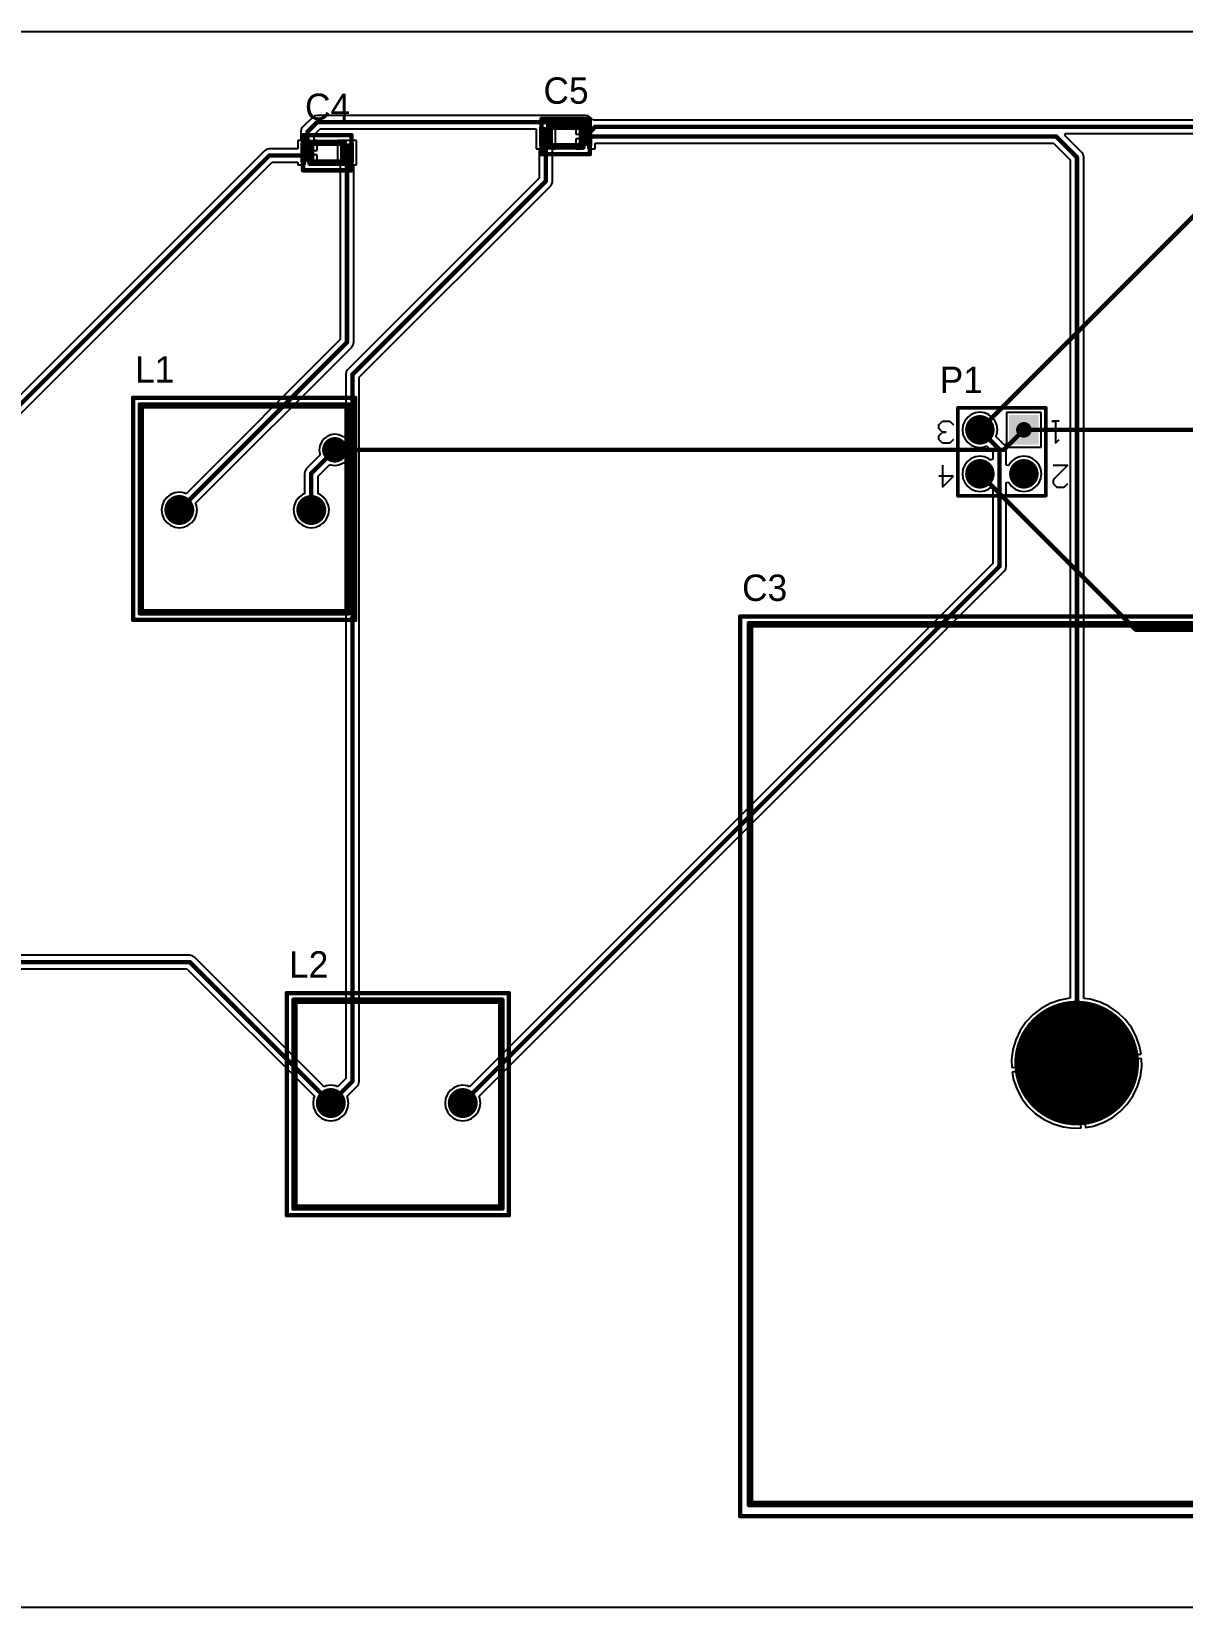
# Model space of a CAD drawing. Header units: millimetres. Extents: x 125 to 360, y 124 to 216.
# Drawn here: x 191.8 to 258.2, y 125 to 216 of the extents above; entities that cross this region are included whole.
import ezdxf

# ---------------------------------------------------------------- set-up
doc = ezdxf.new("R2010")
doc.units = ezdxf.units.MM
for name, color, linetype in [('BottomLayer', 5, 'Continuous'), ('BottomSolder', 6, 'Continuous'), ('Mechanical3', 76, 'Continuous'), ('Mechanical4', 56, 'Continuous'), ('MultiLayer', 9, 'Continuous'), ('PadHoleLayer', 156, 'Continuous'), ('TopLayer', 1, 'Continuous'), ('TopOverlay', 2, 'Continuous'), ('TopPaste', 8, 'Continuous'), ('TopSolder', 216, 'Continuous'), ('ViaHoleLayer', 16, 'Continuous')]:
    doc.layers.add(name, color=color, linetype=linetype)

# ---------------------------------------------------------------- blocks, each defined once
blk = doc.blocks.new('HDR2X2_7')
at = {"layer": 'BottomLayer', "const_width": 0.75}
for points in [[(-0.375, 2.54, 1), (0.375, 2.54, 1)], [(2.165, 2.54, 1), (2.915, 2.54, 1)], [(2.165, 0, 1), (2.915, 0, 1)]]:
    blk.add_lwpolyline(points, format="xyb", close=True, dxfattribs=at)
at = {"layer": 'BottomLayer'}
blk.add_solid([(-0.75, -0.75), (0.75, -0.75), (-0.75, 0.75), (0.75, 0.75)], dxfattribs=at)
at = {"layer": 'BottomSolder', "const_width": 0.852}
for points in [[(-0.426, 2.54, 1), (0.426, 2.54, 1)], [(2.114, 2.54, 1), (2.966, 2.54, 1)], [(2.114, 0, 1), (2.966, 0, 1)]]:
    blk.add_lwpolyline(points, format="xyb", close=True, dxfattribs=at)
at = {"layer": 'BottomSolder'}
blk.add_solid([(-0.852, -0.852), (0.852, -0.852), (-0.852, 0.852), (0.852, 0.852)], dxfattribs=at)
at = {"layer": 'MultiLayer', "const_width": 0.75}
for points in [[(-0.375, 2.54, 1), (0.375, 2.54, 1)], [(2.165, 2.54, 1), (2.915, 2.54, 1)], [(2.165, 0, 1), (2.915, 0, 1)]]:
    blk.add_lwpolyline(points, format="xyb", close=True, dxfattribs=at)
at = {"layer": 'MultiLayer'}
blk.add_solid([(-0.75, -0.75), (0.75, -0.75), (-0.75, 0.75), (0.75, 0.75)], dxfattribs=at)
at = {"layer": 'PadHoleLayer', "const_width": 0.45}
for points in [[(-0.225, 2.54, 1), (0.225, 2.54, 1)], [(2.315, 2.54, 1), (2.765, 2.54, 1)], [(-0.225, 0, 1), (0.225, 0, 1)], [(2.315, 0, 1), (2.765, 0, 1)]]:
    blk.add_lwpolyline(points, format="xyb", close=True, dxfattribs=at)
at = {"layer": 'TopLayer', "const_width": 0.75}
for points in [[(-0.375, 2.54, 1), (0.375, 2.54, 1)], [(2.165, 2.54, 1), (2.915, 2.54, 1)], [(2.165, 0, 1), (2.915, 0, 1)]]:
    blk.add_lwpolyline(points, format="xyb", close=True, dxfattribs=at)
at = {"layer": 'TopLayer'}
blk.add_solid([(-0.75, -0.75), (0.75, -0.75), (-0.75, 0.75), (0.75, 0.75)], dxfattribs=at)
at = {"layer": 'TopOverlay'}
for p, q in [((-2.328, 3.302), (-2.54, 3.09)), ((-2.54, 2.032), (-1.694, 2.878)), ((-1.905, 3.302), (-2.328, 3.302)), ((-1.694, 3.09), (-1.905, 3.302)), ((-1.694, 2.878), (-1.694, 3.09)), ((4.699, 3.302), (4.064, 2.667)), ((4.699, 2.032), (4.699, 3.302)), ((-1.694, 2.032), (-2.54, 2.032)), ((4.064, 2.667), (4.91, 2.667)), ((-1.82, 0.762), (-2.032, 0.55)), ((-1.82, -0.508), (-1.82, 0.762)), ((4.064, 0.55), (4.276, 0.762)), ((4.276, 0.762), (4.699, 0.762)), ((4.699, 0.127), (4.487, 0.127)), ((4.487, 0.127), (4.699, 0.127)), ((4.699, 0.762), (4.91, 0.55)), ((4.91, 0.338), (4.699, 0.127)), ((4.699, 0.127), (4.91, -0.085)), ((4.91, 0.55), (4.91, 0.338)), ((-2.032, -0.508), (-1.609, -0.508)), ((-1.609, -0.508), (-1.82, -0.508)), ((4.276, -0.508), (4.064, -0.296)), ((4.699, -0.508), (4.276, -0.508)), ((4.91, -0.296), (4.699, -0.508)), ((4.91, -0.085), (4.91, -0.296))]:
    blk.add_line(p, q, dxfattribs=at)
at = {"layer": 'TopOverlay', "const_width": 0.2}
for points in [[(-1.27, 3.81), (-1.27, -1.27)], [(3.81, 3.81), (-1.27, 3.81)], [(3.81, 3.81), (3.81, -1.27)], [(3.81, -1.27), (-1.27, -1.27)]]:
    blk.add_lwpolyline(points, dxfattribs=at)
at = {"layer": 'TopOverlay', "const_width": 0.1}
for points in [[(-1.32, 3.81, 1), (-1.22, 3.81, 1)], [(-1.32, 3.81, 1), (-1.22, 3.81, 1)], [(3.76, 3.81, 1), (3.86, 3.81, 1)], [(3.76, 3.81, 1), (3.86, 3.81, 1)], [(-1.32, -1.27, 1), (-1.22, -1.27, 1)], [(-1.32, -1.27, 1), (-1.22, -1.27, 1)], [(3.76, -1.27, 1), (3.86, -1.27, 1)], [(3.76, -1.27, 1), (3.86, -1.27, 1)]]:
    blk.add_lwpolyline(points, format="xyb", close=True, dxfattribs=at)
at = {"layer": 'TopSolder', "const_width": 0.852}
for points in [[(-0.426, 2.54, 1), (0.426, 2.54, 1)], [(2.114, 2.54, 1), (2.966, 2.54, 1)], [(2.114, 0, 1), (2.966, 0, 1)]]:
    blk.add_lwpolyline(points, format="xyb", close=True, dxfattribs=at)
at = {"layer": 'TopSolder'}
blk.add_solid([(-0.852, -0.852), (0.852, -0.852), (-0.852, 0.852), (0.852, 0.852)], dxfattribs=at)
blk = doc.blocks.new('_________8')
at = {"layer": 'Mechanical3', "const_width": 0.254}
for points in [[(5.969, 5.842), (-5.842, 5.842)], [(-5.842, 5.842), (-5.842, -5.969)], [(5.969, 5.842), (5.969, -5.969)], [(5.969, -5.969), (-5.842, -5.969)]]:
    blk.add_lwpolyline(points, dxfattribs=at)
at = {"layer": 'Mechanical3', "const_width": 0.127}
for points in [[(-5.905, 5.842, 1), (-5.778, 5.842, 1)], [(-5.905, 5.842, 1), (-5.778, 5.842, 1)], [(5.906, 5.842, 1), (6.033, 5.842, 1)], [(5.906, 5.842, 1), (6.033, 5.842, 1)], [(-5.905, -5.969, 1), (-5.778, -5.969, 1)], [(-5.905, -5.969, 1), (-5.778, -5.969, 1)], [(5.906, -5.969, 1), (6.033, -5.969, 1)], [(5.906, -5.969, 1), (6.033, -5.969, 1)]]:
    blk.add_lwpolyline(points, format="xyb", close=True, dxfattribs=at)
at = {"layer": 'Mechanical4', "const_width": 0.254}
for points in [[(6.477, 6.35), (-6.35, 6.35)], [(-6.35, 6.35), (-6.35, -6.477)], [(6.477, 6.35), (6.477, -6.477)], [(6.477, -6.477), (-6.35, -6.477)]]:
    blk.add_lwpolyline(points, dxfattribs=at)
at = {"layer": 'Mechanical4', "const_width": 0.127}
for points in [[(-6.413, 6.35, 1), (-6.286, 6.35, 1)], [(-6.413, 6.35, 1), (-6.286, 6.35, 1)], [(6.414, 6.35, 1), (6.541, 6.35, 1)], [(6.414, 6.35, 1), (6.541, 6.35, 1)], [(-6.413, -6.477, 1), (-6.286, -6.477, 1)], [(-6.413, -6.477, 1), (-6.286, -6.477, 1)], [(6.414, -6.477, 1), (6.541, -6.477, 1)], [(6.414, -6.477, 1), (6.541, -6.477, 1)]]:
    blk.add_lwpolyline(points, format="xyb", close=True, dxfattribs=at)
at = {"layer": 'TopLayer', "const_width": 0.762}
for points in [[(-4.064, -0.127, 1), (-3.302, -0.127, 1)], [(3.556, -0.127, 1), (4.318, -0.127, 1)]]:
    blk.add_lwpolyline(points, format="xyb", close=True, dxfattribs=at)
at = {"layer": 'TopOverlay', "const_width": 0.254}
for points in [[(6.096, 5.969), (-5.969, 5.969)], [(-5.969, 5.969), (-5.969, -6.096)], [(6.096, 5.969), (6.096, -6.096)], [(6.096, -6.096), (-5.969, -6.096)]]:
    blk.add_lwpolyline(points, dxfattribs=at)
at = {"layer": 'TopOverlay', "const_width": 0.127}
for points in [[(-6.032, 5.969, 1), (-5.905, 5.969, 1)], [(-6.032, 5.969, 1), (-5.905, 5.969, 1)], [(6.033, 5.969, 1), (6.16, 5.969, 1)], [(6.033, 5.969, 1), (6.16, 5.969, 1)], [(-6.032, -6.096, 1), (-5.905, -6.096, 1)], [(-6.032, -6.096, 1), (-5.905, -6.096, 1)], [(6.033, -6.096, 1), (6.16, -6.096, 1)], [(6.033, -6.096, 1), (6.16, -6.096, 1)]]:
    blk.add_lwpolyline(points, format="xyb", close=True, dxfattribs=at)
at = {"layer": 'TopPaste', "const_width": 0.762}
for points in [[(-4.064, -0.127, 1), (-3.302, -0.127, 1)], [(3.556, -0.127, 1), (4.318, -0.127, 1)]]:
    blk.add_lwpolyline(points, format="xyb", close=True, dxfattribs=at)
at = {"layer": 'TopSolder', "const_width": 0.864}
for points in [[(-4.115, -0.127, 1), (-3.251, -0.127, 1)], [(3.505, -0.127, 1), (4.369, -0.127, 1)]]:
    blk.add_lwpolyline(points, format="xyb", close=True, dxfattribs=at)
blk = doc.blocks.new('_________9')
at = {"layer": 'Mechanical3', "const_width": 0.254}
for points in [[(-5.842, 5.842), (5.969, 5.842)], [(-5.842, -5.969), (-5.842, 5.842)], [(5.969, -5.969), (5.969, 5.842)], [(-5.842, -5.969), (5.969, -5.969)]]:
    blk.add_lwpolyline(points, dxfattribs=at)
at = {"layer": 'Mechanical3', "const_width": 0.127}
for points in [[(-5.905, 5.842, 1), (-5.778, 5.842, 1)], [(-5.905, 5.842, 1), (-5.778, 5.842, 1)], [(5.905, 5.842, 1), (6.032, 5.842, 1)], [(5.905, 5.842, 1), (6.032, 5.842, 1)], [(-5.905, -5.969, 1), (-5.778, -5.969, 1)], [(-5.905, -5.969, 1), (-5.778, -5.969, 1)], [(5.905, -5.969, 1), (6.032, -5.969, 1)], [(5.905, -5.969, 1), (6.032, -5.969, 1)]]:
    blk.add_lwpolyline(points, format="xyb", close=True, dxfattribs=at)
at = {"layer": 'Mechanical4', "const_width": 0.254}
for points in [[(-6.35, 6.35), (6.477, 6.35)], [(-6.35, -6.477), (-6.35, 6.35)], [(6.477, -6.477), (6.477, 6.35)], [(-6.35, -6.477), (6.477, -6.477)]]:
    blk.add_lwpolyline(points, dxfattribs=at)
at = {"layer": 'Mechanical4', "const_width": 0.127}
for points in [[(-6.413, 6.35, 1), (-6.286, 6.35, 1)], [(-6.413, 6.35, 1), (-6.286, 6.35, 1)], [(6.413, 6.35, 1), (6.54, 6.35, 1)], [(6.413, 6.35, 1), (6.54, 6.35, 1)], [(-6.413, -6.477, 1), (-6.286, -6.477, 1)], [(-6.413, -6.477, 1), (-6.286, -6.477, 1)], [(6.413, -6.477, 1), (6.54, -6.477, 1)], [(6.413, -6.477, 1), (6.54, -6.477, 1)]]:
    blk.add_lwpolyline(points, format="xyb", close=True, dxfattribs=at)
at = {"layer": 'TopLayer', "const_width": 0.762}
for points in [[(-4.064, -0.127, 1), (-3.302, -0.127, 1)], [(3.556, -0.127, 1), (4.318, -0.127, 1)]]:
    blk.add_lwpolyline(points, format="xyb", close=True, dxfattribs=at)
at = {"layer": 'TopOverlay', "const_width": 0.254}
for points in [[(-5.969, 5.969), (6.096, 5.969)], [(-5.969, -6.096), (-5.969, 5.969)], [(6.096, -6.096), (6.096, 5.969)], [(-5.969, -6.096), (6.096, -6.096)]]:
    blk.add_lwpolyline(points, dxfattribs=at)
at = {"layer": 'TopOverlay', "const_width": 0.127}
for points in [[(-6.032, 5.969, 1), (-5.905, 5.969, 1)], [(-6.032, 5.969, 1), (-5.905, 5.969, 1)], [(6.032, 5.969, 1), (6.16, 5.969, 1)], [(6.032, 5.969, 1), (6.16, 5.969, 1)], [(-6.032, -6.096, 1), (-5.905, -6.096, 1)], [(-6.032, -6.096, 1), (-5.905, -6.096, 1)], [(6.032, -6.096, 1), (6.16, -6.096, 1)], [(6.032, -6.096, 1), (6.16, -6.096, 1)]]:
    blk.add_lwpolyline(points, format="xyb", close=True, dxfattribs=at)
at = {"layer": 'TopPaste', "const_width": 0.762}
for points in [[(-4.064, -0.127, 1), (-3.302, -0.127, 1)], [(3.556, -0.127, 1), (4.318, -0.127, 1)]]:
    blk.add_lwpolyline(points, format="xyb", close=True, dxfattribs=at)
at = {"layer": 'TopSolder', "const_width": 0.864}
for points in [[(-4.115, -0.127, 1), (-3.251, -0.127, 1)], [(3.505, -0.127, 1), (4.369, -0.127, 1)]]:
    blk.add_lwpolyline(points, format="xyb", close=True, dxfattribs=at)
blk = doc.blocks.new('C___________13')
at = {"layer": 'Mechanical3', "const_width": 0.254}
for points in [[(-0.889, 0.508), (0.889, 0.508)], [(-0.889, -0.508), (-0.889, 0.508)], [(0.889, -0.508), (0.889, 0.508)], [(-0.889, -0.508), (0.889, -0.508)]]:
    blk.add_lwpolyline(points, dxfattribs=at)
at = {"layer": 'Mechanical3', "const_width": 0.127}
for points in [[(-0.953, 0.508, 1), (-0.826, 0.508, 1)], [(-0.953, 0.508, 1), (-0.826, 0.508, 1)], [(0.825, 0.508, 1), (0.952, 0.508, 1)], [(0.825, 0.508, 1), (0.952, 0.508, 1)], [(-0.953, -0.508, 1), (-0.826, -0.508, 1)], [(-0.953, -0.508, 1), (-0.826, -0.508, 1)], [(0.825, -0.508, 1), (0.952, -0.508, 1)], [(0.825, -0.508, 1), (0.952, -0.508, 1)]]:
    blk.add_lwpolyline(points, format="xyb", close=True, dxfattribs=at)
at = {"layer": 'Mechanical4', "const_width": 0.254}
for points in [[(-1.397, -1.016), (-1.397, 1.016)], [(-1.397, 1.016), (1.397, 1.016)], [(1.397, -1.016), (1.397, 1.016)], [(-1.397, -1.016), (1.397, -1.016)]]:
    blk.add_lwpolyline(points, dxfattribs=at)
at = {"layer": 'Mechanical4', "const_width": 0.127}
for points in [[(-1.461, 1.016, 1), (-1.334, 1.016, 1)], [(-1.461, 1.016, 1), (-1.334, 1.016, 1)], [(1.333, 1.016, 1), (1.46, 1.016, 1)], [(1.333, 1.016, 1), (1.46, 1.016, 1)], [(-1.461, -1.016, 1), (-1.334, -1.016, 1)], [(-1.461, -1.016, 1), (-1.334, -1.016, 1)], [(1.333, -1.016, 1), (1.46, -1.016, 1)], [(1.333, -1.016, 1), (1.46, -1.016, 1)]]:
    blk.add_lwpolyline(points, format="xyb", close=True, dxfattribs=at)
at = {"layer": 'TopLayer'}
for points in [[(-1.443, -0.45), (-0.843, -0.45), (-1.443, 0.45), (-0.843, 0.45)], [(0.843, -0.45), (1.443, -0.45), (0.843, 0.45), (1.443, 0.45)]]:
    blk.add_solid(points, dxfattribs=at)
at = {"layer": 'TopOverlay', "const_width": 0.254}
for points in [[(-1.016, 0.635), (1.016, 0.635)], [(-1.016, -0.635), (-1.016, 0.635)], [(1.016, -0.635), (1.016, 0.635)], [(-1.016, -0.635), (1.016, -0.635)]]:
    blk.add_lwpolyline(points, dxfattribs=at)
at = {"layer": 'TopOverlay', "const_width": 0.127}
for points in [[(-1.08, 0.635, 1), (-0.953, 0.635, 1)], [(-1.08, 0.635, 1), (-0.953, 0.635, 1)], [(0.952, 0.635, 1), (1.079, 0.635, 1)], [(0.952, 0.635, 1), (1.079, 0.635, 1)], [(-1.08, -0.635, 1), (-0.953, -0.635, 1)], [(-1.08, -0.635, 1), (-0.953, -0.635, 1)], [(0.952, -0.635, 1), (1.079, -0.635, 1)], [(0.952, -0.635, 1), (1.079, -0.635, 1)]]:
    blk.add_lwpolyline(points, format="xyb", close=True, dxfattribs=at)
at = {"layer": 'TopPaste'}
for points in [[(-1.443, -0.45), (-0.843, -0.45), (-1.443, 0.45), (-0.843, 0.45)], [(0.843, -0.45), (1.443, -0.45), (0.843, 0.45), (1.443, 0.45)]]:
    blk.add_solid(points, dxfattribs=at)
at = {"layer": 'TopSolder'}
for points in [[(-1.545, -0.552), (-0.741, -0.552), (-1.545, 0.552), (-0.741, 0.552)], [(0.741, -0.552), (1.545, -0.552), (0.741, 0.552), (1.545, 0.552)]]:
    blk.add_solid(points, dxfattribs=at)
blk = doc.blocks.new('C___________14')
at = {"layer": 'Mechanical3', "const_width": 0.254}
for points in [[(-0.889, 0.508), (0.889, 0.508)], [(-0.889, -0.508), (-0.889, 0.508)], [(0.889, -0.508), (0.889, 0.508)], [(-0.889, -0.508), (0.889, -0.508)]]:
    blk.add_lwpolyline(points, dxfattribs=at)
at = {"layer": 'Mechanical3', "const_width": 0.127}
for points in [[(-0.952, 0.508, 1), (-0.825, 0.508, 1)], [(-0.952, 0.508, 1), (-0.825, 0.508, 1)], [(0.826, 0.508, 1), (0.953, 0.508, 1)], [(0.826, 0.508, 1), (0.953, 0.508, 1)], [(-0.952, -0.508, 1), (-0.825, -0.508, 1)], [(-0.952, -0.508, 1), (-0.825, -0.508, 1)], [(0.826, -0.508, 1), (0.953, -0.508, 1)], [(0.826, -0.508, 1), (0.953, -0.508, 1)]]:
    blk.add_lwpolyline(points, format="xyb", close=True, dxfattribs=at)
at = {"layer": 'Mechanical4', "const_width": 0.254}
for points in [[(-1.397, -1.016), (-1.397, 1.016)], [(-1.397, 1.016), (1.397, 1.016)], [(1.397, -1.016), (1.397, 1.016)], [(-1.397, -1.016), (1.397, -1.016)]]:
    blk.add_lwpolyline(points, dxfattribs=at)
at = {"layer": 'Mechanical4', "const_width": 0.127}
for points in [[(-1.46, 1.016, 1), (-1.333, 1.016, 1)], [(-1.46, 1.016, 1), (-1.333, 1.016, 1)], [(1.334, 1.016, 1), (1.461, 1.016, 1)], [(1.334, 1.016, 1), (1.461, 1.016, 1)], [(-1.46, -1.016, 1), (-1.333, -1.016, 1)], [(-1.46, -1.016, 1), (-1.333, -1.016, 1)], [(1.334, -1.016, 1), (1.461, -1.016, 1)], [(1.334, -1.016, 1), (1.461, -1.016, 1)]]:
    blk.add_lwpolyline(points, format="xyb", close=True, dxfattribs=at)
at = {"layer": 'TopLayer'}
for points in [[(-1.443, -0.45), (-0.843, -0.45), (-1.443, 0.45), (-0.843, 0.45)], [(0.843, -0.45), (1.443, -0.45), (0.843, 0.45), (1.443, 0.45)]]:
    blk.add_solid(points, dxfattribs=at)
at = {"layer": 'TopOverlay', "const_width": 0.254}
for points in [[(-1.016, 0.635), (1.016, 0.635)], [(-1.016, -0.635), (-1.016, 0.635)], [(1.016, -0.635), (1.016, 0.635)], [(-1.016, -0.635), (1.016, -0.635)]]:
    blk.add_lwpolyline(points, dxfattribs=at)
at = {"layer": 'TopOverlay', "const_width": 0.127}
for points in [[(-1.079, 0.635, 1), (-0.952, 0.635, 1)], [(-1.079, 0.635, 1), (-0.952, 0.635, 1)], [(0.953, 0.635, 1), (1.08, 0.635, 1)], [(0.953, 0.635, 1), (1.08, 0.635, 1)], [(-1.079, -0.635, 1), (-0.952, -0.635, 1)], [(-1.079, -0.635, 1), (-0.952, -0.635, 1)], [(0.953, -0.635, 1), (1.08, -0.635, 1)], [(0.953, -0.635, 1), (1.08, -0.635, 1)]]:
    blk.add_lwpolyline(points, format="xyb", close=True, dxfattribs=at)
at = {"layer": 'TopPaste'}
for points in [[(-1.443, -0.45), (-0.843, -0.45), (-1.443, 0.45), (-0.843, 0.45)], [(0.843, -0.45), (1.443, -0.45), (0.843, 0.45), (1.443, 0.45)]]:
    blk.add_solid(points, dxfattribs=at)
at = {"layer": 'TopSolder'}
for points in [[(-1.545, -0.552), (-0.741, -0.552), (-1.545, 0.552), (-0.741, 0.552)], [(0.741, -0.552), (1.545, -0.552), (0.741, 0.552), (1.545, 0.552)]]:
    blk.add_solid(points, dxfattribs=at)
blk = doc.blocks.new('__________15')
at = {"layer": 'Mechanical3', "const_width": 0.254}
for points in [[(-26.797, -26.416), (-26.797, 24.257)], [(-26.797, 24.257), (23.876, 24.257)], [(23.876, -26.416), (23.876, 24.257)], [(-26.797, -26.416), (23.876, -26.416)]]:
    blk.add_lwpolyline(points, dxfattribs=at)
at = {"layer": 'Mechanical3', "const_width": 0.127}
for points in [[(-26.861, 24.257, 1), (-26.734, 24.257, 1)], [(-26.861, 24.257, 1), (-26.734, 24.257, 1)], [(23.812, 24.257, 1), (23.939, 24.257, 1)], [(23.812, 24.257, 1), (23.939, 24.257, 1)], [(-26.861, -26.416, 1), (-26.734, -26.416, 1)], [(-26.861, -26.416, 1), (-26.734, -26.416, 1)], [(23.812, -26.416, 1), (23.939, -26.416, 1)], [(23.812, -26.416, 1), (23.939, -26.416, 1)]]:
    blk.add_lwpolyline(points, format="xyb", close=True, dxfattribs=at)
at = {"layer": 'Mechanical4', "const_width": 0.254}
for points in [[(-27.432, -27.178), (-27.432, 24.765)], [(-27.432, 24.765), (24.638, 24.765)], [(24.638, -27.178), (24.638, 24.765)], [(-27.432, -27.178), (24.638, -27.178)]]:
    blk.add_lwpolyline(points, dxfattribs=at)
at = {"layer": 'Mechanical4', "const_width": 0.127}
for points in [[(-27.496, 24.765, 1), (-27.369, 24.765, 1)], [(-27.496, 24.765, 1), (-27.369, 24.765, 1)], [(24.574, 24.765, 1), (24.701, 24.765, 1)], [(24.574, 24.765, 1), (24.701, 24.765, 1)], [(-27.496, -27.178, 1), (-27.369, -27.178, 1)], [(-27.496, -27.178, 1), (-27.369, -27.178, 1)], [(24.574, -27.178, 1), (24.701, -27.178, 1)], [(24.574, -27.178, 1), (24.701, -27.178, 1)]]:
    blk.add_lwpolyline(points, format="xyb", close=True, dxfattribs=at)
at = {"layer": 'TopLayer', "const_width": 3.5}
for points in [[(-9.751, -1.016, 1), (-6.251, -1.016, 1)], [(3.203, -1.143, 1), (6.703, -1.143, 1)]]:
    blk.add_lwpolyline(points, format="xyb", close=True, dxfattribs=at)
at = {"layer": 'TopOverlay', "const_width": 0.254}
for points in [[(-26.924, -26.543), (-26.924, 24.384)], [(-26.924, 24.384), (24.003, 24.384)], [(24.003, -26.543), (24.003, 24.384)], [(-26.924, -26.543), (24.003, -26.543)]]:
    blk.add_lwpolyline(points, dxfattribs=at)
at = {"layer": 'TopOverlay', "const_width": 0.127}
for points in [[(-26.988, 24.384, 1), (-26.861, 24.384, 1)], [(-26.988, 24.384, 1), (-26.861, 24.384, 1)], [(23.939, 24.384, 1), (24.066, 24.384, 1)], [(23.939, 24.384, 1), (24.066, 24.384, 1)], [(-26.988, -26.543, 1), (-26.861, -26.543, 1)], [(-26.988, -26.543, 1), (-26.861, -26.543, 1)], [(23.939, -26.543, 1), (24.066, -26.543, 1)], [(23.939, -26.543, 1), (24.066, -26.543, 1)]]:
    blk.add_lwpolyline(points, format="xyb", close=True, dxfattribs=at)
at = {"layer": 'TopPaste', "const_width": 3.5}
for points in [[(-9.751, -1.016, 1), (-6.251, -1.016, 1)], [(3.203, -1.143, 1), (6.703, -1.143, 1)]]:
    blk.add_lwpolyline(points, format="xyb", close=True, dxfattribs=at)
at = {"layer": 'TopSolder', "const_width": 3.602}
for points in [[(-9.802, -1.016, 1), (-6.2, -1.016, 1)], [(3.152, -1.143, 1), (6.754, -1.143, 1)]]:
    blk.add_lwpolyline(points, format="xyb", close=True, dxfattribs=at)

msp = doc.modelspace()

# ---------------------------------------------------------------- linework, layer by layer
at = {"layer": 'BottomLayer', "const_width": 0.254}
for points in [[(246.54, 193), (262.76, 209.22)], [(247.926, 191.846), (249.08, 193)], [(249.08, 193), (281.204, 193)], [(209.296, 191.846), (247.926, 191.846)], [(246.54, 190.46), (255.542, 181.458)], [(255.542, 181.458), (291.59, 181.458)]]:
    msp.add_lwpolyline(points, dxfattribs=at)
at = {"layer": 'BottomLayer'}
for points, const_width in [([(246.477, 193, 1), (246.604, 193, 1)], 0.127), ([(249.017, 193, 1), (249.144, 193, 1)], 0.127), ([(249.017, 193, 1), (249.144, 193, 1)], 0.127), ([(208.978, 191.846, 1), (209.613, 191.846, 1)], 0.635), ([(209.232, 191.846, 1), (209.359, 191.846, 1)], 0.127), ([(247.863, 191.846, 1), (247.99, 191.846, 1)], 0.127), ([(247.863, 191.846, 1), (247.99, 191.846, 1)], 0.127), ([(246.477, 190.46, 1), (246.604, 190.46, 1)], 0.127), ([(255.479, 181.458, 1), (255.606, 181.458, 1)], 0.127), ([(255.479, 181.458, 1), (255.606, 181.458, 1)], 0.127)]:
    msp.add_lwpolyline(points, format="xyb", close=True, dxfattribs=dict(at, const_width=const_width))
at = {"layer": 'BottomSolder', "const_width": 0.737}
msp.add_lwpolyline([(208.928, 191.846, 1), (209.664, 191.846, 1)], format="xyb", close=True, dxfattribs=at)
at = {"layer": 'MultiLayer', "const_width": 0.635}
msp.add_lwpolyline([(208.978, 191.846, 1), (209.613, 191.846, 1)], format="xyb", close=True, dxfattribs=at)
at = {"layer": 'TopLayer'}
for p, q in [((125.5, 216), (360, 216)), ((208.131, 211.128), (208.005, 211.044)), ((208.28, 211.158), (208.131, 211.128)), ((223.77, 211.158), (208.28, 211.158)), ((223.919, 211.128), (223.77, 211.158)), ((224.045, 211.044), (223.919, 211.128)), ((207.355, 210.352), (207.326, 210.203)), ((207.439, 210.478), (207.355, 210.352)), ((208.005, 211.044), (207.439, 210.478)), ((208.102, 210.042), (208.441, 210.381)), ((208.441, 210.381), (220.93, 210.381)), ((220.93, 210.381), (220.93, 209.233)), ((222.038, 209.233), (222.038, 210.381)), ((222.038, 210.381), (223.216, 210.381)), ((223.216, 210.381), (223.216, 210.064)), ((224.129, 210.918), (224.045, 211.044)), ((224.267, 210.875), (224.129, 210.918)), ((224.333, 210.888), (224.267, 210.875)), ((268.446, 210.888), (224.333, 210.888)), ((207.326, 209.704), (207.16, 209.704)), ((207.16, 209.704), (207.16, 209.227)), ((207.326, 210.203), (207.326, 209.704)), ((208.102, 209.704), (208.102, 210.042)), ((208.268, 209.704), (208.102, 209.704)), ((208.268, 209.127), (208.268, 209.704)), ((210.554, 209.704), (209.446, 209.704)), ((209.446, 209.704), (209.446, 208.296)), ((210.554, 208.296), (210.554, 209.704)), ((223.216, 210.064), (223.77, 210.064)), ((223.643, 209.81), (223.216, 209.81)), ((223.216, 209.81), (223.216, 209.233)), ((223.643, 209.233), (223.643, 209.81)), ((223.77, 210.064), (223.77, 209.937)), ((223.77, 209.937), (223.897, 209.937)), ((223.897, 209.937), (223.897, 209.233)), ((224.324, 209.233), (224.324, 209.549)), ((224.324, 209.549), (250.791, 209.549)), ((250.791, 209.549), (251.757, 208.582)), ((251.444, 209.994), (251.493, 210.112)), ((252.42, 209.018), (251.444, 209.994)), ((251.493, 210.112), (268.446, 210.112)), ((205.237, 209.113), (167.925, 171.801)), ((168.36, 171.138), (205.672, 208.45)), ((205.363, 209.198), (205.237, 209.113)), ((205.511, 209.227), (205.363, 209.198)), ((207.16, 209.227), (205.511, 209.227)), ((205.672, 208.45), (207.16, 208.45)), ((207.16, 208.45), (207.16, 208.296)), ((207.587, 208.296), (207.587, 209)), ((207.587, 209), (207.714, 209)), ((207.714, 209), (207.714, 209.127)), ((207.714, 209.127), (208.268, 209.127)), ((208.268, 208.873), (207.841, 208.873)), ((207.841, 208.873), (207.841, 208.296)), ((208.268, 208.296), (208.268, 208.873)), ((220.93, 209.233), (221.096, 209.233)), ((221.096, 209.233), (221.096, 207.527)), ((221.872, 207.366), (221.872, 209.233)), ((221.872, 209.233), (222.038, 209.233)), ((223.216, 209.233), (223.643, 209.233)), ((223.897, 209.233), (224.324, 209.233)), ((251.757, 208.582), (251.757, 160.183)), ((252.505, 208.892), (252.42, 209.018)), ((252.534, 208.743), (252.505, 208.892)), ((252.534, 160.17), (252.534, 208.743)), ((207.16, 208.296), (207.587, 208.296)), ((207.841, 208.296), (208.268, 208.296)), ((209.446, 208.296), (209.612, 208.296)), ((209.612, 208.296), (209.612, 198.217)), ((221.096, 207.527), (210.037, 196.468)), ((210.388, 198.056), (210.388, 208.296)), ((210.388, 208.296), (210.554, 208.296)), ((210.7, 196.033), (221.759, 207.091)), ((221.759, 207.091), (221.843, 207.217)), ((221.843, 207.217), (221.872, 207.366)), ((209.612, 198.217), (200.706, 189.312)), ((201.256, 188.762), (210.275, 197.781)), ((210.275, 197.781), (210.359, 197.907)), ((210.359, 197.907), (210.388, 198.056)), ((209.953, 196.342), (209.924, 196.194)), ((209.924, 196.194), (209.924, 192.629)), ((210.037, 196.468), (209.953, 196.342)), ((210.7, 155.376), (210.7, 196.033)), ((246.034, 193.877), (245.824, 193.716)), ((246.278, 193.978), (246.034, 193.877)), ((246.54, 194.013), (246.278, 193.978)), ((246.802, 193.978), (246.54, 194.013)), ((247.046, 193.877), (246.802, 193.978)), ((247.256, 193.716), (247.046, 193.877)), ((250.084, 194.004), (248.076, 194.004)), ((248.076, 194.004), (248.076, 192.179)), ((250.084, 191.996), (250.084, 194.004)), ((245.562, 193.262), (245.527, 193)), ((245.527, 193), (245.562, 192.738)), ((245.663, 193.506), (245.562, 193.262)), ((245.824, 193.716), (245.663, 193.506)), ((247.417, 193.506), (247.256, 193.716)), ((247.518, 193.262), (247.417, 193.506)), ((247.553, 193), (247.518, 193.262)), ((247.518, 192.738), (247.553, 193)), ((208.43, 192.078), (208.399, 191.846)), ((208.519, 192.295), (208.43, 192.078)), ((208.662, 192.48), (208.519, 192.295)), ((208.848, 192.623), (208.662, 192.48)), ((209.064, 192.712), (208.848, 192.623)), ((209.296, 192.743), (209.064, 192.712)), ((209.528, 192.712), (209.296, 192.743)), ((209.744, 192.623), (209.528, 192.712)), ((209.81, 192.573), (209.744, 192.623)), ((209.924, 192.629), (209.81, 192.573)), ((245.562, 192.738), (245.663, 192.494)), ((245.663, 192.494), (245.824, 192.284)), ((245.824, 192.284), (246.034, 192.123)), ((246.034, 192.123), (246.278, 192.022)), ((246.278, 192.022), (246.54, 191.987)), ((246.54, 191.987), (246.802, 192.022)), ((246.802, 192.022), (246.92, 192.071)), ((246.92, 192.071), (247.287, 191.704)), ((247.469, 192.62), (247.518, 192.738)), ((247.949, 192.14), (247.469, 192.62)), ((247.954, 192.14), (247.949, 192.14)), ((248.076, 192.179), (247.954, 192.14)), ((208.455, 191.554), (207.662, 190.762)), ((208.399, 191.846), (208.43, 191.614)), ((208.43, 191.614), (208.455, 191.554)), ((209.744, 191.07), (209.81, 191.12)), ((209.81, 191.12), (209.924, 191.064)), ((245.824, 191.176), (245.663, 190.966)), ((246.034, 191.337), (245.824, 191.176)), ((246.278, 191.438), (246.034, 191.337)), ((246.54, 191.473), (246.278, 191.438)), ((246.802, 191.438), (246.54, 191.473)), ((247.046, 191.337), (246.802, 191.438)), ((247.16, 191.25), (247.046, 191.337)), ((247.287, 191.312), (247.16, 191.25)), ((247.287, 191.704), (247.287, 191.312)), ((248.062, 191.875), (248.167, 191.996)), ((248.064, 191.865), (248.062, 191.875)), ((248.064, 190.962), (248.064, 191.865)), ((248.167, 191.996), (250.084, 191.996)), ((248.364, 191.176), (248.203, 190.966)), ((248.574, 191.337), (248.364, 191.176)), ((248.818, 191.438), (248.574, 191.337)), ((249.08, 191.473), (248.818, 191.438)), ((249.342, 191.438), (249.08, 191.473)), ((249.586, 191.337), (249.342, 191.438)), ((249.796, 191.176), (249.586, 191.337)), ((249.957, 190.966), (249.796, 191.176)), ((207.578, 190.636), (207.549, 190.487)), ((207.549, 190.487), (207.549, 189.312)), ((207.662, 190.762), (207.578, 190.636)), ((208.325, 190.326), (209.004, 191.005)), ((208.325, 189.312), (208.325, 190.326)), ((209.004, 191.005), (209.064, 190.98)), ((209.064, 190.98), (209.296, 190.95)), ((209.296, 190.95), (209.528, 190.98)), ((209.528, 190.98), (209.744, 191.07)), ((209.924, 191.064), (209.924, 155.537)), ((245.562, 190.722), (245.527, 190.46)), ((245.527, 190.46), (245.562, 190.198)), ((245.663, 190.966), (245.562, 190.722)), ((245.562, 190.198), (245.663, 189.954)), ((248.191, 190.937), (248.064, 190.962)), ((248.203, 190.966), (248.191, 190.937)), ((250.058, 190.722), (249.957, 190.966)), ((249.957, 189.954), (250.058, 190.198)), ((250.093, 190.46), (250.058, 190.722)), ((250.058, 190.198), (250.093, 190.46)), ((200.052, 189.363), (199.805, 189.26)), ((200.317, 189.398), (200.052, 189.363)), ((200.582, 189.363), (200.317, 189.398)), ((200.706, 189.312), (200.582, 189.363)), ((207.549, 189.312), (207.425, 189.26)), ((208.449, 189.26), (208.325, 189.312)), ((245.663, 189.954), (245.824, 189.744)), ((245.824, 189.744), (246.034, 189.583)), ((246.034, 189.583), (246.278, 189.482)), ((246.278, 189.482), (246.54, 189.447)), ((246.54, 189.447), (246.802, 189.482)), ((246.802, 189.482), (247.046, 189.583)), ((247.046, 189.583), (247.16, 189.67)), ((247.16, 189.67), (247.287, 189.608)), ((247.287, 189.608), (247.287, 185.28)), ((248.064, 189.958), (248.191, 189.983)), ((248.064, 185.119), (248.064, 189.958)), ((248.191, 189.983), (248.203, 189.954)), ((248.203, 189.954), (248.364, 189.744)), ((248.364, 189.744), (248.574, 189.583)), ((248.574, 189.583), (248.818, 189.482)), ((248.818, 189.482), (249.08, 189.447)), ((249.08, 189.447), (249.342, 189.482)), ((249.342, 189.482), (249.586, 189.583)), ((249.586, 189.583), (249.796, 189.744)), ((249.796, 189.744), (249.957, 189.954)), ((199.327, 188.638), (199.292, 188.373)), ((199.292, 188.373), (199.327, 188.108)), ((199.43, 188.885), (199.327, 188.638)), ((199.592, 189.098), (199.43, 188.885)), ((199.805, 189.26), (199.592, 189.098)), ((201.307, 188.638), (201.256, 188.762)), ((201.342, 188.373), (201.307, 188.638)), ((201.307, 188.108), (201.342, 188.373)), ((206.947, 188.638), (206.912, 188.373)), ((206.912, 188.373), (206.947, 188.108)), ((207.05, 188.885), (206.947, 188.638)), ((207.212, 189.098), (207.05, 188.885)), ((207.425, 189.26), (207.212, 189.098)), ((208.662, 189.098), (208.449, 189.26)), ((208.824, 188.885), (208.662, 189.098)), ((208.927, 188.638), (208.824, 188.885)), ((208.962, 188.373), (208.927, 188.638)), ((208.927, 188.108), (208.962, 188.373)), ((199.327, 188.108), (199.43, 187.861)), ((199.43, 187.861), (199.592, 187.648)), ((199.592, 187.648), (199.805, 187.486)), ((199.805, 187.486), (200.052, 187.383)), ((200.582, 187.383), (200.829, 187.486)), ((200.829, 187.486), (201.042, 187.648)), ((201.042, 187.648), (201.204, 187.861)), ((201.204, 187.861), (201.307, 188.108)), ((206.947, 188.108), (207.05, 187.861)), ((207.05, 187.861), (207.212, 187.648)), ((207.212, 187.648), (207.425, 187.486)), ((207.425, 187.486), (207.672, 187.383)), ((208.202, 187.383), (208.449, 187.486)), ((208.449, 187.486), (208.662, 187.648)), ((208.662, 187.648), (208.824, 187.861)), ((208.824, 187.861), (208.927, 188.108)), ((200.052, 187.383), (200.317, 187.348)), ((200.317, 187.348), (200.582, 187.383)), ((207.672, 187.383), (207.937, 187.348)), ((207.937, 187.348), (208.202, 187.383)), ((247.287, 185.28), (217.072, 155.066)), ((217.622, 154.516), (247.95, 184.845)), ((247.95, 184.845), (248.034, 184.971)), ((248.034, 184.971), (248.064, 185.119)), ((200.921, 162.657), (156.031, 162.657)), ((201.07, 162.628), (200.921, 162.657)), ((201.196, 162.544), (201.07, 162.628)), ((208.674, 155.066), (201.196, 162.544)), ((156.031, 161.881), (200.76, 161.881)), ((200.76, 161.881), (208.124, 154.516)), ((251.733, 160.182), (251.152, 160.074)), ((251.757, 160.183), (251.733, 160.182)), ((252.91, 160.12), (252.534, 160.17)), ((250.076, 159.595), (249.607, 159.235)), ((250.595, 159.877), (250.076, 159.595)), ((251.152, 160.074), (250.595, 159.877)), ((253.476, 159.953), (252.91, 160.12)), ((254.01, 159.698), (253.476, 159.953)), ((254.497, 159.363), (254.01, 159.698)), ((254.925, 158.957), (254.497, 159.363)), ((249.201, 158.807), (248.866, 158.32)), ((249.607, 159.235), (249.201, 158.807)), ((255.285, 158.488), (254.925, 158.957)), ((255.567, 157.969), (255.285, 158.488)), ((248.612, 157.786), (248.444, 157.22)), ((248.866, 158.32), (248.612, 157.786)), ((255.764, 157.412), (255.567, 157.969)), ((248.444, 157.22), (248.367, 156.634)), ((248.367, 156.634), (248.379, 156.171)), ((248.379, 156.171), (252.114, 156.563)), ((252.114, 156.563), (255.849, 156.956)), ((255.875, 156.703), (252.267, 156.324)), ((255.849, 156.956), (255.764, 157.412)), ((255.887, 156.24), (255.875, 156.703)), ((252.014, 156.297), (248.405, 155.918)), ((248.405, 155.918), (248.49, 155.462)), ((252.393, 152.689), (252.014, 156.297)), ((252.267, 156.324), (252.646, 152.715)), ((255.643, 155.088), (255.81, 155.654)), ((255.81, 155.654), (255.887, 156.24)), ((208.798, 155.117), (208.674, 155.066)), ((209.063, 155.152), (208.798, 155.117)), ((209.328, 155.117), (209.063, 155.152)), ((209.452, 155.066), (209.328, 155.117)), ((209.924, 155.537), (209.452, 155.066)), ((210.002, 154.516), (210.587, 155.101)), ((210.587, 155.101), (210.671, 155.227)), ((210.671, 155.227), (210.7, 155.376)), ((215.958, 154.852), (215.796, 154.639)), ((216.171, 155.014), (215.958, 154.852)), ((216.418, 155.117), (216.171, 155.014)), ((216.683, 155.152), (216.418, 155.117)), ((216.948, 155.117), (216.683, 155.152)), ((217.072, 155.066), (216.948, 155.117)), ((248.49, 155.462), (248.687, 154.905)), ((248.687, 154.905), (248.969, 154.386)), ((255.388, 154.554), (255.643, 155.088)), ((208.073, 154.392), (208.038, 154.127)), ((208.038, 154.127), (208.073, 153.862)), ((208.124, 154.516), (208.073, 154.392)), ((208.073, 153.862), (208.176, 153.615)), ((209.95, 153.615), (210.053, 153.862)), ((210.053, 154.392), (210.002, 154.516)), ((210.088, 154.127), (210.053, 154.392)), ((210.053, 153.862), (210.088, 154.127)), ((215.693, 154.392), (215.658, 154.127)), ((215.658, 154.127), (215.693, 153.862)), ((215.796, 154.639), (215.693, 154.392)), ((215.693, 153.862), (215.796, 153.615)), ((217.57, 153.615), (217.673, 153.862)), ((217.673, 154.392), (217.622, 154.516)), ((217.708, 154.127), (217.673, 154.392)), ((217.673, 153.862), (217.708, 154.127)), ((248.969, 154.386), (249.329, 153.917)), ((249.329, 153.917), (249.757, 153.511)), ((254.647, 153.639), (255.053, 154.067)), ((255.053, 154.067), (255.388, 154.554)), ((208.176, 153.615), (208.338, 153.402)), ((208.338, 153.402), (208.551, 153.24)), ((208.551, 153.24), (208.798, 153.137)), ((208.798, 153.137), (209.063, 153.102)), ((209.063, 153.102), (209.328, 153.137)), ((209.328, 153.137), (209.575, 153.24)), ((209.575, 153.24), (209.788, 153.402)), ((209.788, 153.402), (209.95, 153.615)), ((215.796, 153.615), (215.958, 153.402)), ((215.958, 153.402), (216.171, 153.24)), ((216.171, 153.24), (216.418, 153.137)), ((216.418, 153.137), (216.683, 153.102)), ((216.683, 153.102), (216.948, 153.137)), ((216.948, 153.137), (217.195, 153.24)), ((217.195, 153.24), (217.408, 153.402)), ((217.408, 153.402), (217.57, 153.615)), ((249.757, 153.511), (250.244, 153.176)), ((250.244, 153.176), (250.778, 152.922)), ((250.778, 152.922), (251.344, 152.754)), ((253.102, 152.8), (253.659, 152.997)), ((253.659, 152.997), (254.178, 153.279)), ((254.178, 153.279), (254.647, 153.639)), ((251.344, 152.754), (251.93, 152.677)), ((251.93, 152.677), (252.393, 152.689)), ((252.646, 152.715), (253.102, 152.8)), ((360, 125), (125.09, 125))]:
    msp.add_line(p, q, dxfattribs=at)
at = {"layer": 'TopLayer', "const_width": 0.254}
for points in [[(207.714, 210.203), (208.28, 210.769)], [(207.714, 209), (207.714, 210.203)], [(208.28, 210.769), (223.77, 210.769)], [(223.77, 209.937), (223.77, 210.769)], [(223.77, 209.937), (224.333, 210.5)], [(224.333, 210.5), (269, 210.5)], [(221.484, 207.366), (221.484, 209.937)], [(223.77, 209.937), (250.952, 209.937)], [(250.952, 209.937), (252.146, 208.743)], [(168.086, 171.413), (205.511, 208.839)], [(205.511, 208.839), (207.714, 208.839)], [(207.714, 208.839), (207.714, 209)], [(210, 198.056), (210, 209)], [(252.146, 156.456), (252.146, 208.743)], [(210.312, 196.194), (221.484, 207.366)], [(200.317, 188.373), (210, 198.056)], [(210.312, 155.376), (210.312, 196.194)], [(246.54, 193), (247.675, 191.865)], [(207.937, 190.487), (209.296, 191.846)], [(247.675, 185.119), (247.675, 191.865)], [(207.937, 188.373), (207.937, 190.487)], [(216.683, 154.127), (247.675, 185.119)], [(155.327, 162.269), (200.921, 162.269)], [(200.921, 162.269), (209.063, 154.127)], [(252.127, 156.437), (252.146, 156.456)], [(209.063, 154.127), (210.312, 155.376)]]:
    msp.add_lwpolyline(points, dxfattribs=at)
at = {"layer": 'TopLayer'}
for points, const_width in [([(207.65, 210.203, 1), (207.777, 210.203, 1)], 0.127), ([(207.65, 210.203, 1), (207.777, 210.203, 1)], 0.127), ([(208.216, 210.769, 1), (208.344, 210.769, 1)], 0.127), ([(208.216, 210.769, 1), (208.344, 210.769, 1)], 0.127), ([(223.706, 210.769, 1), (223.833, 210.769, 1)], 0.127), ([(223.706, 210.769, 1), (223.833, 210.769, 1)], 0.127), ([(224.27, 210.5, 1), (224.397, 210.5, 1)], 0.127), ([(224.27, 210.5, 1), (224.397, 210.5, 1)], 0.127), ([(221.42, 209.937, 1), (221.547, 209.937, 1)], 0.127), ([(223.706, 209.937, 1), (223.833, 209.937, 1)], 0.127), ([(223.706, 209.937, 1), (223.833, 209.937, 1)], 0.127), ([(223.706, 209.937, 1), (223.833, 209.937, 1)], 0.127), ([(250.888, 209.937, 1), (251.016, 209.937, 1)], 0.127), ([(250.888, 209.937, 1), (251.016, 209.937, 1)], 0.127), ([(205.448, 208.839, 1), (205.575, 208.839, 1)], 0.127), ([(205.448, 208.839, 1), (205.575, 208.839, 1)], 0.127), ([(207.65, 209, 1), (207.777, 209, 1)], 0.127), ([(207.65, 209, 1), (207.777, 209, 1)], 0.127), ([(207.65, 208.839, 1), (207.777, 208.839, 1)], 0.127), ([(207.65, 208.839, 1), (207.777, 208.839, 1)], 0.127), ([(209.936, 209, 1), (210.063, 209, 1)], 0.127), ([(252.082, 208.743, 1), (252.209, 208.743, 1)], 0.127), ([(252.082, 208.743, 1), (252.209, 208.743, 1)], 0.127), ([(221.42, 207.366, 1), (221.547, 207.366, 1)], 0.127), ([(221.42, 207.366, 1), (221.547, 207.366, 1)], 0.127), ([(209.936, 198.056, 1), (210.063, 198.056, 1)], 0.127), ([(209.936, 198.056, 1), (210.063, 198.056, 1)], 0.127), ([(210.249, 196.194, 1), (210.375, 196.194, 1)], 0.127), ([(210.249, 196.194, 1), (210.375, 196.194, 1)], 0.127), ([(246.477, 193, 1), (246.604, 193, 1)], 0.127), ([(208.978, 191.846, 1), (209.613, 191.846, 1)], 0.635), ([(209.232, 191.846, 1), (209.359, 191.846, 1)], 0.127), ([(247.612, 191.865, 1), (247.739, 191.865, 1)], 0.127), ([(247.612, 191.865, 1), (247.739, 191.865, 1)], 0.127), ([(207.873, 190.487, 1), (208, 190.487, 1)], 0.127), ([(207.873, 190.487, 1), (208, 190.487, 1)], 0.127), ([(200.253, 188.373, 1), (200.38, 188.373, 1)], 0.127), ([(207.873, 188.373, 1), (208, 188.373, 1)], 0.127), ([(247.612, 185.119, 1), (247.739, 185.119, 1)], 0.127), ([(247.612, 185.119, 1), (247.739, 185.119, 1)], 0.127), ([(200.857, 162.269, 1), (200.984, 162.269, 1)], 0.127), ([(200.857, 162.269, 1), (200.984, 162.269, 1)], 0.127), ([(252.064, 156.437, 1), (252.191, 156.437, 1)], 0.127), ([(252.082, 156.456, 1), (252.209, 156.456, 1)], 0.127), ([(252.082, 156.456, 1), (252.209, 156.456, 1)], 0.127), ([(210.249, 155.376, 1), (210.375, 155.376, 1)], 0.127), ([(210.249, 155.376, 1), (210.375, 155.376, 1)], 0.127), ([(208.999, 154.127, 1), (209.126, 154.127, 1)], 0.127), ([(208.999, 154.127, 1), (209.126, 154.127, 1)], 0.127), ([(216.619, 154.127, 1), (216.746, 154.127, 1)], 0.127)]:
    msp.add_lwpolyline(points, format="xyb", close=True, dxfattribs=dict(at, const_width=const_width))
at = {"layer": 'TopSolder', "const_width": 0.737}
msp.add_lwpolyline([(208.928, 191.846, 1), (209.664, 191.846, 1)], format="xyb", close=True, dxfattribs=at)
at = {"layer": 'ViaHoleLayer', "const_width": 0.356}
msp.add_lwpolyline([(209.118, 191.846, 1), (209.474, 191.846, 1)], format="xyb", close=True, dxfattribs=at)

# ---------------------------------------------------------------- block references
for name, p in [('C___________13', (222.627, 209.937)), ('C___________14', (208.857, 209)), ('_________9', (204, 188.5)), ('__________15', (260.128, 157.453))]:
    msp.add_blockref(name, p)
at = {"rotation": 180}
for name, p in [('HDR2X2_7', (249.08, 193)), ('_________8', (213, 154))]:
    msp.add_blockref(name, p, dxfattribs=at)

# ---------------------------------------------------------------- texts
at = {"layer": 'TopOverlay'}
for s, p in [('C5', (221.344, 211.829)), ('C4', (207.574, 210.892)), ('L1', (197.764, 195.726)), ('P1', (244.221, 195.123)), ('C3', (232.81, 183.12)), ('L2', (206.652, 161.369))]:
    msp.add_text(s, height=1.524, dxfattribs=at).set_placement(p)

doc.saveas('drawing.dxf')
